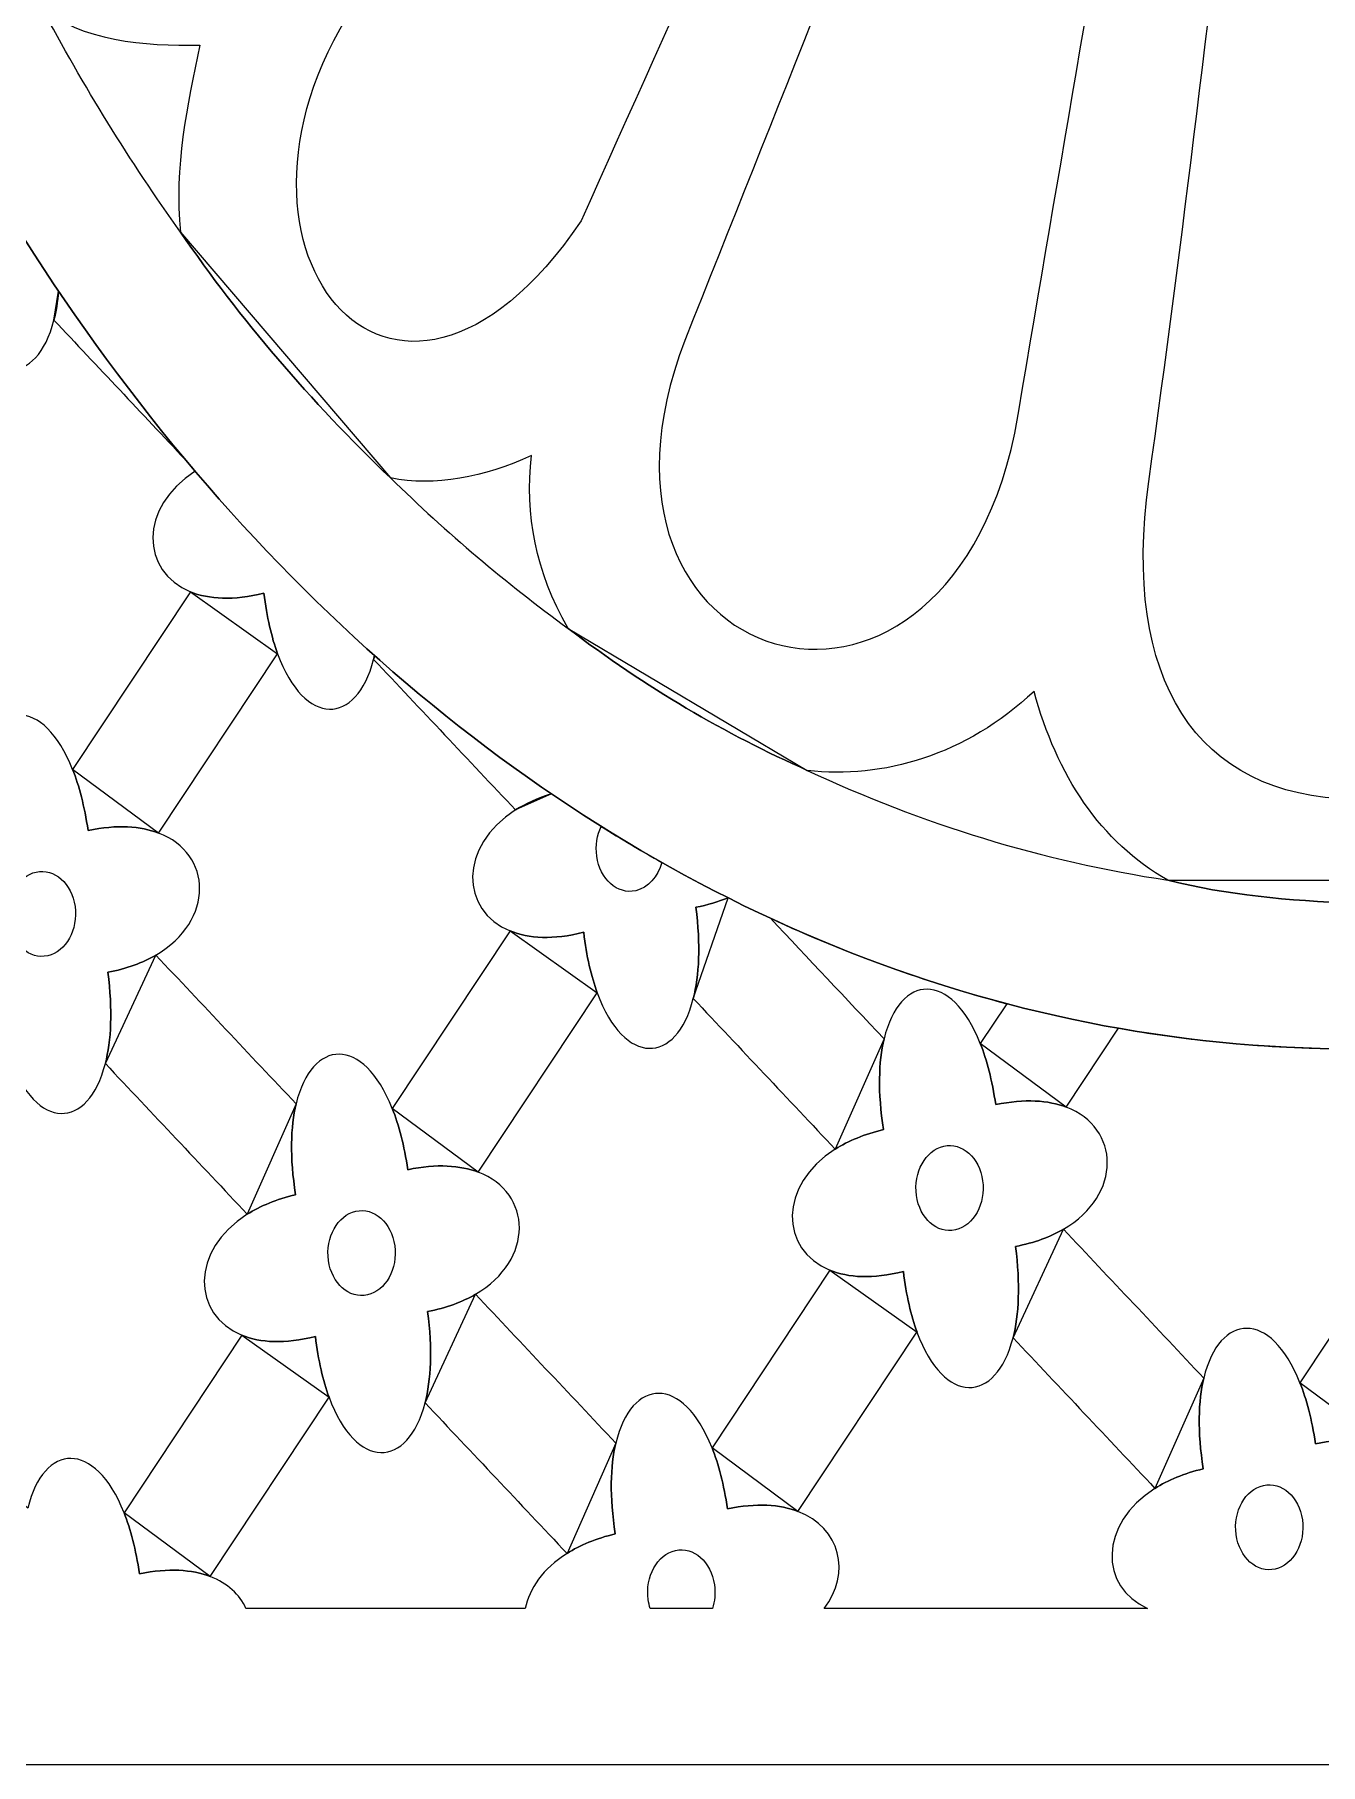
# Model space of a CAD drawing. Header units: centimetres. Extents: x 1.8 to 13.7, y -5.9 to 9.6.
# Drawn here: x 3.032 to 4.631, y -5.903 to -3.751 of the extents above; entities that cross this region are included whole.
import ezdxf

# ---------------------------------------------------------------- set-up
doc = ezdxf.new("R2010")
doc.units = ezdxf.units.CM
doc.header["$MEASUREMENT"] = 0
doc.layers.add('layer 1', color=7, linetype='Continuous')

msp = doc.modelspace()

# ---------------------------------------------------------------- linework, layer by layer
at = {"layer": 'layer 1', "color": 7}
for points, knots in [([(1.82375, 9.60243), (1.82375, 9.60243), (7.5222, 9.60243), (7.5222, 9.60243), (7.5222, 9.60243), (7.5222, 9.60243), (7.5222, -5.9026), (7.5222, -5.9026), (7.5222, -5.9026), (7.5222, -5.9026), (1.82375, -5.9026), (1.82375, -5.9026), (1.82375, -5.9026), (1.82375, -5.9026), (1.82375, 9.60243), (1.82375, 9.60243)], [0, 0, 0, 0, 0.2, 0.2, 0.2, 0.2, 0.4, 0.4, 0.4, 0.4, 0.6, 0.6, 0.6, 0.6, 1, 1, 1, 1]), ([(3.71153, -3.98232), (3.95135, -3.44768), (4.19118, -2.91307), (4.431, -2.37843), (4.431, -2.37843), (4.41113, -2.36227), (4.39202, -2.34544), (4.37427, -2.32748), (4.37427, -2.32748), (4.06244, -2.78503), (3.7506, -3.2426), (3.43877, -3.70016), (3.43877, -3.70016), (3.22392, -4.00792), (3.47667, -4.32852), (3.71153, -3.98232)], [0, 0, 0, 0, 0.2, 0.2, 0.2, 0.2, 0.4, 0.4, 0.4, 0.4, 0.6, 0.6, 0.6, 0.6, 1, 1, 1, 1]), ([(4.51716, -2.4302), (4.52982, -2.4357), (4.54385, -2.44155), (4.55741, -2.44593), (4.55741, -2.44593), (4.45562, -3.04562), (4.35298, -3.64702), (4.25119, -4.24669), (4.25119, -4.24669), (4.15706, -4.68666), (3.68303, -4.54207), (3.84049, -4.13125), (3.84049, -4.13125), (4.06604, -3.56516), (4.2916, -2.99629), (4.51716, -2.4302)], [0, 0, 0, 0, 0.2, 0.2, 0.2, 0.2, 0.4, 0.4, 0.4, 0.4, 0.6, 0.6, 0.6, 0.6, 1, 1, 1, 1]), ([(4.67301, -2.4659), (4.67301, -2.4659), (4.64734, -2.46476), (4.64734, -2.46476), (4.64734, -2.46476), (4.56221, -3.06831), (4.50275, -3.70323), (4.41762, -4.30678), (4.41762, -4.30678), (4.38419, -4.55234), (4.4758, -4.69855), (4.67301, -4.70205), (4.67301, -4.70205), (4.87023, -4.69855), (4.96183, -4.55234), (4.92841, -4.30678), (4.92841, -4.30678), (4.84327, -3.70323), (4.78382, -3.06831), (4.69869, -2.46476), (4.69869, -2.46476), (4.69869, -2.46476), (4.67301, -2.4659), (4.67301, -2.4659)], [0, 0, 0, 0, 0.1428571, 0.1428571, 0.1428571, 0.1428571, 0.2857143, 0.2857143, 0.2857143, 0.2857143, 0.4285714, 0.4285714, 0.4285714, 0.4285714, 0.5714286, 0.5714286, 0.5714286, 0.5714286, 0.7142857, 0.7142857, 0.7142857, 0.7142857, 1, 1, 1, 1]), ([(7.3682, -2.62354), (7.39259, -2.9877), (7.14111, -3.31673), (6.6514, -3.29242), (6.6514, -3.29242), (6.49824, -3.79455), (6.22865, -4.22455), (5.88486, -4.52902), (5.88486, -4.52902), (5.54106, -4.83346), (5.12304, -5.0124), (4.67301, -5.0124), (4.67301, -5.0124), (4.22299, -5.0124), (3.80498, -4.83346), (3.46118, -4.52902), (3.46118, -4.52902), (3.11738, -4.22455), (2.8478, -3.79455), (2.69464, -3.29242), (2.69464, -3.29242), (2.19987, -3.31698), (1.94828, -2.98088), (1.97869, -2.61225), (1.97869, -2.61225), (1.97869, -2.61225), (7.3682, -2.62354), (7.3682, -2.62354)], [0, 0, 0, 0, 0.125, 0.125, 0.125, 0.125, 0.25, 0.25, 0.25, 0.25, 0.375, 0.375, 0.375, 0.375, 0.5, 0.5, 0.5, 0.5, 0.625, 0.625, 0.625, 0.625, 0.75, 0.75, 0.75, 0.75, 1, 1, 1, 1]), ([(3.03999, -3.71619), (3.09249, -3.81486), (3.15041, -3.90856), (3.21325, -3.99657), (3.21325, -3.99657), (3.20481, -3.91502), (3.22151, -3.83906), (3.23696, -3.76387), (3.23696, -3.76387), (3.16864, -3.76481), (3.08826, -3.75882), (3.03999, -3.71619)], [0, 0, 0, 0, 0.25, 0.25, 0.25, 0.25, 0.5, 0.5, 0.5, 0.5, 1, 1, 1, 1]), ([(3.21325, -3.99657), (3.28751, -4.10488), (3.37452, -4.20677), (3.47428, -4.30218), (3.47428, -4.30218), (3.47428, -4.30218), (3.21325, -3.99657), (3.21325, -3.99657)], [0, 0, 0, 0, 0.3333333, 0.3333333, 0.3333333, 0.3333333, 1, 1, 1, 1]), ([(3.05561, -4.10595), (3.05833, -4.09521), (3.06033, -4.08311), (3.06143, -4.0697), (3.06143, -4.0697), (3.06143, -4.0697), (3.05561, -4.10595), (3.05561, -4.10595)], [0, 0, 0, 0, 0.3333333, 0.3333333, 0.3333333, 0.3333333, 1, 1, 1, 1]), ([(3.23132, -4.29389), (3.22729, -4.28913), (3.22327, -4.28435), (3.21924, -4.27956), (3.21924, -4.27956), (3.1647, -4.22169), (3.11015, -4.16382), (3.05561, -4.10595), (3.05561, -4.10595), (3.03453, -4.18858), (2.96973, -4.1907), (2.93615, -4.09888), (2.93615, -4.09888), (2.93615, -4.09888), (2.7881, -4.32196), (2.7881, -4.32196), (2.7881, -4.32196), (2.85552, -4.34768), (2.85802, -4.4309), (2.78464, -4.4738), (2.78464, -4.4738), (2.84281, -4.53551), (2.901, -4.59724), (2.95918, -4.65896), (2.95918, -4.65896), (2.9785, -4.57787), (3.04274, -4.57328), (3.07889, -4.66478), (3.07889, -4.66478), (3.07889, -4.66478), (3.22551, -4.44386), (3.22551, -4.44386), (3.22551, -4.44386), (3.16366, -4.41856), (3.16069, -4.33919), (3.23132, -4.29389)], [0, 0, 0, 0, 0.1, 0.1, 0.1, 0.1, 0.2, 0.2, 0.2, 0.2, 0.3, 0.3, 0.3, 0.3, 0.4, 0.4, 0.4, 0.4, 0.5, 0.5, 0.5, 0.5, 0.6, 0.6, 0.6, 0.6, 0.7, 0.7, 0.7, 0.7, 0.8, 0.8, 0.8, 0.8, 1, 1, 1, 1]), ([(3.69523, -4.4893), (3.61817, -4.43315), (3.54435, -4.37058), (3.47428, -4.30218), (3.47428, -4.30218), (3.52879, -4.31315), (3.59124, -4.30175), (3.64972, -4.27426), (3.64972, -4.27426), (3.64158, -4.34844), (3.65445, -4.41762), (3.69523, -4.4893)], [0, 0, 0, 0, 0.25, 0.25, 0.25, 0.25, 0.5, 0.5, 0.5, 0.5, 1, 1, 1, 1]), ([(3.22551, -4.44386), (3.24827, -4.45315), (3.27898, -4.45516), (3.31693, -4.44543), (3.31693, -4.44543), (3.32048, -4.47533), (3.32641, -4.5004), (3.33388, -4.52085), (3.33388, -4.52085), (3.33388, -4.52085), (3.22551, -4.44386), (3.22551, -4.44386)], [0, 0, 0, 0, 0.25, 0.25, 0.25, 0.25, 0.5, 0.5, 0.5, 0.5, 1, 1, 1, 1]), ([(3.69523, -4.4893), (3.79212, -4.56306), (3.8915, -4.62106), (3.99293, -4.66601), (3.99293, -4.66601), (3.99293, -4.66601), (3.69523, -4.4893), (3.69523, -4.4893)], [0, 0, 0, 0, 0.3333333, 0.3333333, 0.3333333, 0.3333333, 1, 1, 1, 1]), ([(3.35692, -5.08093), (3.37625, -4.99982), (3.44049, -4.99525), (3.47663, -5.08675), (3.47663, -5.08675), (3.47663, -5.08675), (3.62325, -4.86581), (3.62325, -4.86581), (3.62325, -4.86581), (3.56114, -4.84041), (3.55838, -4.76047), (3.62995, -4.71528), (3.62995, -4.71528), (3.57108, -4.65282), (3.51221, -4.59037), (3.45334, -4.52792), (3.45334, -4.52792), (3.43228, -4.61055), (3.36746, -4.61266), (3.33388, -4.52085), (3.33388, -4.52085), (3.33388, -4.52085), (3.18585, -4.74391), (3.18585, -4.74391), (3.18585, -4.74391), (3.25325, -4.76965), (3.25577, -4.85287), (3.18238, -4.89576), (3.18238, -4.89576), (3.24056, -4.95748), (3.29873, -5.01921), (3.35692, -5.08093)], [0, 0, 0, 0, 0.1111111, 0.1111111, 0.1111111, 0.1111111, 0.2222222, 0.2222222, 0.2222222, 0.2222222, 0.3333333, 0.3333333, 0.3333333, 0.3333333, 0.4444444, 0.4444444, 0.4444444, 0.4444444, 0.5555556, 0.5555556, 0.5555556, 0.5555556, 0.6666667, 0.6666667, 0.6666667, 0.6666667, 0.7777778, 0.7777778, 0.7777778, 0.7777778, 1, 1, 1, 1]), ([(3.45334, -4.5279), (3.45375, -4.52631), (3.45413, -4.52469), (3.4545, -4.52304), (3.4545, -4.52304), (3.4545, -4.52304), (3.45334, -4.5279), (3.45334, -4.5279)], [0, 0, 0, 0, 0.3333333, 0.3333333, 0.3333333, 0.3333333, 1, 1, 1, 1]), ([(4.4413, -4.80245), (4.28563, -4.77916), (4.13544, -4.73275), (3.99293, -4.66601), (3.99293, -4.66601), (4.08695, -4.67722), (4.19003, -4.6473), (4.27496, -4.56769), (4.27496, -4.56769), (4.30318, -4.67176), (4.35787, -4.75574), (4.4413, -4.80245)], [0, 0, 0, 0, 0.25, 0.25, 0.25, 0.25, 0.5, 0.5, 0.5, 0.5, 1, 1, 1, 1]), ([(3.18585, -4.74391), (3.16356, -4.73541), (3.1342, -4.73318), (3.09812, -4.74079), (3.09812, -4.74079), (3.09366, -4.71048), (3.08698, -4.68523), (3.07889, -4.66478), (3.07889, -4.66478), (3.07889, -4.66478), (3.18585, -4.74391), (3.18585, -4.74391)], [0, 0, 0, 0, 0.25, 0.25, 0.25, 0.25, 0.5, 0.5, 0.5, 0.5, 1, 1, 1, 1]), ([(3.67456, -4.69518), (3.65734, -4.70049), (3.64251, -4.70734), (3.62995, -4.71528), (3.62995, -4.71528), (3.62995, -4.71528), (3.67456, -4.69518), (3.67456, -4.69518)], [0, 0, 0, 0, 0.3333333, 0.3333333, 0.3333333, 0.3333333, 1, 1, 1, 1]), ([(3.81177, -4.78045), (3.78647, -4.76614), (3.76142, -4.75123), (3.73665, -4.7357), (3.73665, -4.7357), (3.73138, -4.74639), (3.72908, -4.75948), (3.73094, -4.77281), (3.73094, -4.77281), (3.73495, -4.80149), (3.75671, -4.82077), (3.7794, -4.81571), (3.7794, -4.81571), (3.79496, -4.81225), (3.80703, -4.7982), (3.81177, -4.78045)], [0, 0, 0, 0, 0.2, 0.2, 0.2, 0.2, 0.4, 0.4, 0.4, 0.4, 0.6, 0.6, 0.6, 0.6, 1, 1, 1, 1]), ([(3.08185, -4.83536), (3.07784, -4.80668), (3.05608, -4.7874), (3.03339, -4.79245), (3.03339, -4.79245), (3.01071, -4.79752), (2.99546, -4.82504), (2.99946, -4.85373), (2.99946, -4.85373), (3.00346, -4.88241), (3.02523, -4.90168), (3.04792, -4.89663), (3.04792, -4.89663), (3.07061, -4.89158), (3.08585, -4.86404), (3.08185, -4.83536)], [0, 0, 0, 0, 0.2, 0.2, 0.2, 0.2, 0.4, 0.4, 0.4, 0.4, 0.6, 0.6, 0.6, 0.6, 1, 1, 1, 1]), ([(4.4413, -4.80245), (4.51481, -4.82128), (4.59098, -4.82783), (4.67301, -4.83123), (4.67301, -4.83123), (4.75505, -4.82783), (4.83122, -4.82128), (4.90474, -4.80245), (4.90474, -4.80245), (4.90474, -4.80245), (4.4413, -4.80245), (4.4413, -4.80245)], [0, 0, 0, 0, 0.25, 0.25, 0.25, 0.25, 0.5, 0.5, 0.5, 0.5, 1, 1, 1, 1]), ([(3.85108, -4.94987), (3.85833, -4.9214), (3.86041, -4.88335), (3.8542, -4.83628), (3.8542, -4.83628), (3.86906, -4.83346), (3.8824, -4.82946), (3.89429, -4.82452), (3.89429, -4.82452), (3.89429, -4.82452), (3.85108, -4.94987), (3.85108, -4.94987)], [0, 0, 0, 0, 0.25, 0.25, 0.25, 0.25, 0.5, 0.5, 0.5, 0.5, 1, 1, 1, 1]), ([(4.241, -4.95627), (4.1402, -4.92969), (4.04198, -4.89399), (3.94692, -4.84992), (3.94692, -4.84992), (3.99408, -4.89995), (4.04124, -4.94998), (4.08839, -5.00001), (4.08839, -5.00001), (4.10772, -4.91892), (4.17197, -4.91433), (4.20812, -5.00581), (4.20812, -5.00581), (4.20812, -5.00581), (4.241, -4.95627), (4.241, -4.95627)], [0, 0, 0, 0, 0.2, 0.2, 0.2, 0.2, 0.4, 0.4, 0.4, 0.4, 0.6, 0.6, 0.6, 0.6, 1, 1, 1, 1]), ([(3.62325, -4.86581), (3.646, -4.87512), (3.67671, -4.87711), (3.71468, -4.86738), (3.71468, -4.86738), (3.71823, -4.8973), (3.72415, -4.92237), (3.73163, -4.94281), (3.73163, -4.94281), (3.73163, -4.94281), (3.62325, -4.86581), (3.62325, -4.86581)], [0, 0, 0, 0, 0.25, 0.25, 0.25, 0.25, 0.5, 0.5, 0.5, 0.5, 1, 1, 1, 1]), ([(3.11959, -5.03079), (3.12686, -5.0023), (3.12892, -4.96427), (3.12272, -4.91718), (3.12272, -4.91718), (3.14637, -4.9127), (3.16621, -4.90522), (3.18238, -4.89576), (3.18238, -4.89576), (3.18238, -4.89576), (3.11959, -5.03079), (3.11959, -5.03079)], [0, 0, 0, 0, 0.25, 0.25, 0.25, 0.25, 0.5, 0.5, 0.5, 0.5, 1, 1, 1, 1]), ([(3.75465, -5.50289), (3.77398, -5.42179), (3.83822, -5.41722), (3.87437, -5.5087), (3.87437, -5.5087), (3.87437, -5.5087), (4.02099, -5.28778), (4.02099, -5.28778), (4.02099, -5.28778), (3.95888, -5.26238), (3.95613, -5.18244), (4.02768, -5.13725), (4.02768, -5.13725), (3.96882, -5.07479), (3.90995, -5.01234), (3.85108, -4.94987), (3.85108, -4.94987), (3.83001, -5.03252), (3.76519, -5.03463), (3.73163, -4.94281), (3.73163, -4.94281), (3.73163, -4.94281), (3.58358, -5.16588), (3.58358, -5.16588), (3.58358, -5.16588), (3.651, -5.1916), (3.6535, -5.27482), (3.58012, -5.31773), (3.58012, -5.31773), (3.63829, -5.37945), (3.69648, -5.44118), (3.75465, -5.50289)], [0, 0, 0, 0, 0.1111111, 0.1111111, 0.1111111, 0.1111111, 0.2222222, 0.2222222, 0.2222222, 0.2222222, 0.3333333, 0.3333333, 0.3333333, 0.3333333, 0.4444444, 0.4444444, 0.4444444, 0.4444444, 0.5555556, 0.5555556, 0.5555556, 0.5555556, 0.6666667, 0.6666667, 0.6666667, 0.6666667, 0.7777778, 0.7777778, 0.7777778, 0.7777778, 1, 1, 1, 1]), ([(4.71721, -5.01181), (4.7025, -5.01219), (4.68778, -5.0124), (4.67301, -5.0124), (4.67301, -5.0124), (4.57371, -5.0124), (4.47595, -5.00367), (4.38021, -4.98681), (4.38021, -4.98681), (4.38021, -4.98681), (4.31507, -5.08497), (4.31507, -5.08497), (4.31507, -5.08497), (4.38248, -5.1107), (4.38499, -5.19392), (4.3116, -5.23681), (4.3116, -5.23681), (4.36977, -5.29853), (4.42795, -5.36026), (4.48612, -5.42198), (4.48612, -5.42198), (4.50546, -5.34087), (4.5697, -5.33629), (4.60585, -5.42778), (4.60585, -5.42778), (4.60585, -5.42778), (4.75246, -5.20686), (4.75246, -5.20686), (4.75246, -5.20686), (4.69036, -5.18146), (4.6876, -5.10152), (4.75918, -5.05633), (4.75918, -5.05633), (4.74519, -5.04149), (4.7312, -5.02664), (4.71721, -5.01181)], [0, 0, 0, 0, 0.1, 0.1, 0.1, 0.1, 0.2, 0.2, 0.2, 0.2, 0.3, 0.3, 0.3, 0.3, 0.4, 0.4, 0.4, 0.4, 0.5, 0.5, 0.5, 0.5, 0.6, 0.6, 0.6, 0.6, 0.7, 0.7, 0.7, 0.7, 0.8, 0.8, 0.8, 0.8, 1, 1, 1, 1]), ([(4.08839, -5.00001), (4.0816, -5.0285), (4.08035, -5.0664), (4.0878, -5.11294), (4.0878, -5.11294), (4.06385, -5.11857), (4.04388, -5.12703), (4.02768, -5.13725), (4.02768, -5.13725), (4.02768, -5.13725), (4.08839, -5.00001), (4.08839, -5.00001)], [0, 0, 0, 0, 0.25, 0.25, 0.25, 0.25, 0.5, 0.5, 0.5, 0.5, 1, 1, 1, 1]), ([(4.31507, -5.08497), (4.29278, -5.07646), (4.26342, -5.07423), (4.22733, -5.08184), (4.22733, -5.08184), (4.22287, -5.05154), (4.2162, -5.02628), (4.20812, -5.00581), (4.20812, -5.00581), (4.20812, -5.00581), (4.31507, -5.08497), (4.31507, -5.08497)], [0, 0, 0, 0, 0.25, 0.25, 0.25, 0.25, 0.5, 0.5, 0.5, 0.5, 1, 1, 1, 1]), ([(3.02317, -5.5838), (3.0425, -5.50271), (3.10674, -5.49812), (3.14288, -5.58962), (3.14288, -5.58962), (3.14288, -5.58962), (3.28951, -5.3687), (3.28951, -5.3687), (3.28951, -5.3687), (3.22739, -5.3433), (3.22465, -5.26335), (3.29621, -5.21815), (3.29621, -5.21815), (3.23733, -5.1557), (3.17847, -5.09324), (3.11959, -5.03079), (3.11959, -5.03079), (3.09853, -5.11344), (3.03371, -5.11554), (3.00015, -5.02373), (3.00015, -5.02373), (3.00015, -5.02373), (2.8521, -5.2468), (2.8521, -5.2468), (2.8521, -5.2468), (2.91952, -5.27252), (2.92202, -5.35574), (2.84863, -5.39864), (2.84863, -5.39864), (2.90681, -5.46037), (2.96499, -5.52208), (3.02317, -5.5838)], [0, 0, 0, 0, 0.1111111, 0.1111111, 0.1111111, 0.1111111, 0.2222222, 0.2222222, 0.2222222, 0.2222222, 0.3333333, 0.3333333, 0.3333333, 0.3333333, 0.4444444, 0.4444444, 0.4444444, 0.4444444, 0.5555556, 0.5555556, 0.5555556, 0.5555556, 0.6666667, 0.6666667, 0.6666667, 0.6666667, 0.7777778, 0.7777778, 0.7777778, 0.7777778, 1, 1, 1, 1]), ([(3.35692, -5.08093), (3.35013, -5.10942), (3.34886, -5.14732), (3.35633, -5.19385), (3.35633, -5.19385), (3.33237, -5.19949), (3.31239, -5.20795), (3.29621, -5.21815), (3.29621, -5.21815), (3.29621, -5.21815), (3.35692, -5.08093), (3.35692, -5.08093)], [0, 0, 0, 0, 0.25, 0.25, 0.25, 0.25, 0.5, 0.5, 0.5, 0.5, 1, 1, 1, 1]), ([(3.58358, -5.16588), (3.56129, -5.15738), (3.53194, -5.15515), (3.49586, -5.16274), (3.49586, -5.16274), (3.4914, -5.13245), (3.48471, -5.1072), (3.47663, -5.08675), (3.47663, -5.08675), (3.47663, -5.08675), (3.58358, -5.16588), (3.58358, -5.16588)], [0, 0, 0, 0, 0.25, 0.25, 0.25, 0.25, 0.5, 0.5, 0.5, 0.5, 1, 1, 1, 1]), ([(4.21106, -5.17641), (4.20707, -5.14773), (4.1853, -5.12845), (4.16262, -5.13351), (4.16262, -5.13351), (4.13993, -5.13856), (4.12468, -5.16609), (4.12868, -5.19478), (4.12868, -5.19478), (4.13268, -5.22346), (4.15444, -5.24274), (4.17714, -5.23767), (4.17714, -5.23767), (4.19983, -5.23261), (4.21507, -5.2051), (4.21106, -5.17641)], [0, 0, 0, 0, 0.2, 0.2, 0.2, 0.2, 0.4, 0.4, 0.4, 0.4, 0.6, 0.6, 0.6, 0.6, 1, 1, 1, 1]), ([(3.47959, -5.25731), (3.47559, -5.22863), (3.45381, -5.20936), (3.43112, -5.21442), (3.43112, -5.21442), (3.40844, -5.21948), (3.39319, -5.247), (3.39719, -5.2757), (3.39719, -5.2757), (3.4012, -5.30438), (3.42296, -5.32365), (3.44565, -5.31858), (3.44565, -5.31858), (3.46835, -5.31353), (3.48358, -5.28601), (3.47959, -5.25731)], [0, 0, 0, 0, 0.2, 0.2, 0.2, 0.2, 0.4, 0.4, 0.4, 0.4, 0.6, 0.6, 0.6, 0.6, 1, 1, 1, 1]), ([(4.24882, -5.37184), (4.25608, -5.34335), (4.25814, -5.30532), (4.25194, -5.25824), (4.25194, -5.25824), (4.27559, -5.25375), (4.29543, -5.24627), (4.3116, -5.23681), (4.3116, -5.23681), (4.3116, -5.23681), (4.24882, -5.37184), (4.24882, -5.37184)], [0, 0, 0, 0, 0.25, 0.25, 0.25, 0.25, 0.5, 0.5, 0.5, 0.5, 1, 1, 1, 1]), ([(4.02099, -5.28778), (4.04375, -5.29709), (4.07444, -5.29908), (4.11241, -5.28935), (4.11241, -5.28935), (4.11596, -5.31925), (4.12189, -5.34434), (4.12937, -5.36478), (4.12937, -5.36478), (4.12937, -5.36478), (4.02099, -5.28778), (4.02099, -5.28778)], [0, 0, 0, 0, 0.25, 0.25, 0.25, 0.25, 0.5, 0.5, 0.5, 0.5, 1, 1, 1, 1]), ([(3.51734, -5.45276), (3.52459, -5.42427), (3.52666, -5.38622), (3.52045, -5.33915), (3.52045, -5.33915), (3.54411, -5.33467), (3.56394, -5.32717), (3.58011, -5.31773), (3.58011, -5.31773), (3.58011, -5.31773), (3.51734, -5.45276), (3.51734, -5.45276)], [0, 0, 0, 0, 0.25, 0.25, 0.25, 0.25, 0.5, 0.5, 0.5, 0.5, 1, 1, 1, 1]), ([(3.28951, -5.3687), (3.31227, -5.37799), (3.34296, -5.38), (3.38093, -5.37027), (3.38093, -5.37027), (3.38448, -5.40017), (3.39041, -5.42526), (3.39788, -5.4457), (3.39788, -5.4457), (3.39788, -5.4457), (3.28951, -5.3687), (3.28951, -5.3687)], [0, 0, 0, 0, 0.25, 0.25, 0.25, 0.25, 0.5, 0.5, 0.5, 0.5, 1, 1, 1, 1]), ([(4.4161, -5.70861), (4.35655, -5.68207), (4.35488, -5.60376), (4.42543, -5.5592), (4.42543, -5.5592), (4.36655, -5.49675), (4.30768, -5.43429), (4.24882, -5.37184), (4.24882, -5.37184), (4.22776, -5.45447), (4.16294, -5.4566), (4.12936, -5.36478), (4.12936, -5.36478), (4.12936, -5.36478), (3.98132, -5.58785), (3.98132, -5.58785), (3.98132, -5.58785), (4.03473, -5.60823), (4.04739, -5.66471), (4.01384, -5.70861), (4.01384, -5.70861), (4.01384, -5.70861), (4.4161, -5.70861), (4.4161, -5.70861)], [0, 0, 0, 0, 0.1428571, 0.1428571, 0.1428571, 0.1428571, 0.2857143, 0.2857143, 0.2857143, 0.2857143, 0.4285714, 0.4285714, 0.4285714, 0.4285714, 0.5714286, 0.5714286, 0.5714286, 0.5714286, 0.7142857, 0.7142857, 0.7142857, 0.7142857, 1, 1, 1, 1]), ([(4.48612, -5.42198), (4.47935, -5.45047), (4.47808, -5.48837), (4.48555, -5.53491), (4.48555, -5.53491), (4.46158, -5.54054), (4.44161, -5.54898), (4.42543, -5.5592), (4.42543, -5.5592), (4.42543, -5.5592), (4.48612, -5.42198), (4.48612, -5.42198)], [0, 0, 0, 0, 0.25, 0.25, 0.25, 0.25, 0.5, 0.5, 0.5, 0.5, 1, 1, 1, 1]), ([(4.7128, -5.50694), (4.69051, -5.49843), (4.66115, -5.4962), (4.62508, -5.50379), (4.62508, -5.50379), (4.62062, -5.47351), (4.61393, -5.44824), (4.60585, -5.42778), (4.60585, -5.42778), (4.60585, -5.42778), (4.7128, -5.50694), (4.7128, -5.50694)], [0, 0, 0, 0, 0.25, 0.25, 0.25, 0.25, 0.5, 0.5, 0.5, 0.5, 1, 1, 1, 1]), ([(3.64205, -5.70861), (3.64704, -5.68406), (3.66398, -5.65905), (3.69395, -5.64014), (3.69395, -5.64014), (3.63508, -5.57767), (3.5762, -5.51521), (3.51734, -5.45276), (3.51734, -5.45276), (3.49626, -5.53541), (3.43146, -5.53751), (3.39788, -5.4457), (3.39788, -5.4457), (3.39788, -5.4457), (3.24983, -5.66877), (3.24983, -5.66877), (3.24983, -5.66877), (3.27171, -5.67711), (3.28674, -5.69151), (3.29457, -5.70861), (3.29457, -5.70861), (3.29457, -5.70861), (3.64205, -5.70861), (3.64205, -5.70861)], [0, 0, 0, 0, 0.1428571, 0.1428571, 0.1428571, 0.1428571, 0.2857143, 0.2857143, 0.2857143, 0.2857143, 0.4285714, 0.4285714, 0.4285714, 0.4285714, 0.5714286, 0.5714286, 0.5714286, 0.5714286, 0.7142857, 0.7142857, 0.7142857, 0.7142857, 1, 1, 1, 1]), ([(3.75465, -5.50289), (3.74786, -5.53138), (3.7466, -5.56929), (3.75406, -5.61582), (3.75406, -5.61582), (3.7301, -5.62144), (3.71013, -5.6299), (3.69395, -5.64014), (3.69395, -5.64014), (3.69395, -5.64014), (3.75465, -5.50289), (3.75465, -5.50289)], [0, 0, 0, 0, 0.25, 0.25, 0.25, 0.25, 0.5, 0.5, 0.5, 0.5, 1, 1, 1, 1]), ([(3.98132, -5.58785), (3.95903, -5.57935), (3.92967, -5.5771), (3.89359, -5.58471), (3.89359, -5.58471), (3.88914, -5.55442), (3.88246, -5.52917), (3.87437, -5.5087), (3.87437, -5.5087), (3.87437, -5.5087), (3.98132, -5.58785), (3.98132, -5.58785)], [0, 0, 0, 0, 0.25, 0.25, 0.25, 0.25, 0.5, 0.5, 0.5, 0.5, 1, 1, 1, 1]), ([(4.60881, -5.59836), (4.6048, -5.56968), (4.58303, -5.55041), (4.56035, -5.55548), (4.56035, -5.55548), (4.53766, -5.56053), (4.52242, -5.58805), (4.52641, -5.61675), (4.52641, -5.61675), (4.53042, -5.64543), (4.55219, -5.66471), (4.57487, -5.65964), (4.57487, -5.65964), (4.59756, -5.65458), (4.61281, -5.62707), (4.60881, -5.59836)], [0, 0, 0, 0, 0.2, 0.2, 0.2, 0.2, 0.4, 0.4, 0.4, 0.4, 0.6, 0.6, 0.6, 0.6, 1, 1, 1, 1]), ([(3.24983, -5.66877), (3.22756, -5.66027), (3.1982, -5.65802), (3.16211, -5.66563), (3.16211, -5.66563), (3.15765, -5.63534), (3.15096, -5.61007), (3.14288, -5.58962), (3.14288, -5.58962), (3.14288, -5.58962), (3.24983, -5.66877), (3.24983, -5.66877)], [0, 0, 0, 0, 0.25, 0.25, 0.25, 0.25, 0.5, 0.5, 0.5, 0.5, 1, 1, 1, 1]), ([(3.87733, -5.67928), (3.87332, -5.6506), (3.85156, -5.63134), (3.82887, -5.63639), (3.82887, -5.63639), (3.80618, -5.64145), (3.79094, -5.66897), (3.79494, -5.69765), (3.79494, -5.69765), (3.79547, -5.70149), (3.79632, -5.70517), (3.79746, -5.70861), (3.79746, -5.70861), (3.79746, -5.70861), (3.87478, -5.70861), (3.87478, -5.70861), (3.87478, -5.70861), (3.87773, -5.69964), (3.87875, -5.68954), (3.87733, -5.67928)], [0, 0, 0, 0, 0.1666667, 0.1666667, 0.1666667, 0.1666667, 0.3333333, 0.3333333, 0.3333333, 0.3333333, 0.5, 0.5, 0.5, 0.5, 0.6666667, 0.6666667, 0.6666667, 0.6666667, 1, 1, 1, 1])]:
    msp.add_open_spline(points, degree=3, knots=knots, dxfattribs=at)
at = {"layer": 'layer 1', "color": 250, "lineweight": 9}
for points, knots in [([(1.82375, 9.60243), (1.82375, 9.60243), (7.5222, 9.60243), (7.5222, 9.60243), (7.5222, 9.60243), (7.5222, 9.60243), (7.5222, -5.9026), (7.5222, -5.9026), (7.5222, -5.9026), (7.5222, -5.9026), (1.82375, -5.9026), (1.82375, -5.9026), (1.82375, -5.9026), (1.82375, -5.9026), (1.82375, 9.60243), (1.82375, 9.60243)], [0, 0, 0, 0, 0.2, 0.2, 0.2, 0.2, 0.4, 0.4, 0.4, 0.4, 0.6, 0.6, 0.6, 0.6, 1, 1, 1, 1]), ([(3.71153, -3.98232), (3.95135, -3.44768), (4.19118, -2.91307), (4.431, -2.37843), (4.431, -2.37843), (4.41113, -2.36227), (4.39202, -2.34544), (4.37427, -2.32748), (4.37427, -2.32748), (4.06244, -2.78503), (3.7506, -3.2426), (3.43877, -3.70016), (3.43877, -3.70016), (3.22392, -4.00792), (3.47667, -4.32852), (3.71153, -3.98232)], [0, 0, 0, 0, 0.2, 0.2, 0.2, 0.2, 0.4, 0.4, 0.4, 0.4, 0.6, 0.6, 0.6, 0.6, 1, 1, 1, 1]), ([(4.51716, -2.4302), (4.52982, -2.4357), (4.54385, -2.44155), (4.55741, -2.44593), (4.55741, -2.44593), (4.45562, -3.04562), (4.35298, -3.64702), (4.25119, -4.24669), (4.25119, -4.24669), (4.15706, -4.68666), (3.68303, -4.54207), (3.84049, -4.13125), (3.84049, -4.13125), (4.06604, -3.56516), (4.2916, -2.99629), (4.51716, -2.4302)], [0, 0, 0, 0, 0.2, 0.2, 0.2, 0.2, 0.4, 0.4, 0.4, 0.4, 0.6, 0.6, 0.6, 0.6, 1, 1, 1, 1]), ([(4.67301, -2.4659), (4.67301, -2.4659), (4.64734, -2.46476), (4.64734, -2.46476), (4.64734, -2.46476), (4.56221, -3.06831), (4.50275, -3.70323), (4.41762, -4.30678), (4.41762, -4.30678), (4.38419, -4.55234), (4.4758, -4.69855), (4.67301, -4.70205), (4.67301, -4.70205), (4.87023, -4.69855), (4.96183, -4.55234), (4.92841, -4.30678), (4.92841, -4.30678), (4.84327, -3.70323), (4.78382, -3.06831), (4.69869, -2.46476), (4.69869, -2.46476), (4.69869, -2.46476), (4.67301, -2.4659), (4.67301, -2.4659)], [0, 0, 0, 0, 0.1428571, 0.1428571, 0.1428571, 0.1428571, 0.2857143, 0.2857143, 0.2857143, 0.2857143, 0.4285714, 0.4285714, 0.4285714, 0.4285714, 0.5714286, 0.5714286, 0.5714286, 0.5714286, 0.7142857, 0.7142857, 0.7142857, 0.7142857, 1, 1, 1, 1]), ([(7.3682, -2.62354), (7.39259, -2.9877), (7.14111, -3.31673), (6.6514, -3.29242), (6.6514, -3.29242), (6.49824, -3.79455), (6.22865, -4.22455), (5.88486, -4.52902), (5.88486, -4.52902), (5.54106, -4.83346), (5.12304, -5.0124), (4.67301, -5.0124), (4.67301, -5.0124), (4.22299, -5.0124), (3.80498, -4.83346), (3.46118, -4.52902), (3.46118, -4.52902), (3.11738, -4.22455), (2.8478, -3.79455), (2.69464, -3.29242), (2.69464, -3.29242), (2.19987, -3.31698), (1.94828, -2.98088), (1.97869, -2.61225)], [0, 0, 0, 0, 0.1428571, 0.1428571, 0.1428571, 0.1428571, 0.2857143, 0.2857143, 0.2857143, 0.2857143, 0.4285714, 0.4285714, 0.4285714, 0.4285714, 0.5714286, 0.5714286, 0.5714286, 0.5714286, 0.7142857, 0.7142857, 0.7142857, 0.7142857, 1, 1, 1, 1]), ([(3.03999, -3.71619), (3.09249, -3.81486), (3.15041, -3.90856), (3.21325, -3.99657), (3.21325, -3.99657), (3.20481, -3.91502), (3.22151, -3.83906), (3.23696, -3.76387), (3.23696, -3.76387), (3.16864, -3.76481), (3.08826, -3.75882), (3.03999, -3.71619)], [0, 0, 0, 0, 0.25, 0.25, 0.25, 0.25, 0.5, 0.5, 0.5, 0.5, 1, 1, 1, 1]), ([(3.23132, -4.29389), (3.22729, -4.28913), (3.22327, -4.28435), (3.21924, -4.27956), (3.21924, -4.27956), (3.1647, -4.22169), (3.11015, -4.16382), (3.05561, -4.10595), (3.05561, -4.10595), (3.03453, -4.18858), (2.96973, -4.1907), (2.93615, -4.09888), (2.93615, -4.09888), (2.93615, -4.09888), (2.7881, -4.32196), (2.7881, -4.32196), (2.7881, -4.32196), (2.85552, -4.34768), (2.85802, -4.4309), (2.78464, -4.4738), (2.78464, -4.4738), (2.84281, -4.53551), (2.901, -4.59724), (2.95918, -4.65896), (2.95918, -4.65896), (2.9785, -4.57787), (3.04274, -4.57328), (3.07889, -4.66478), (3.07889, -4.66478), (3.07889, -4.66478), (3.22551, -4.44386), (3.22551, -4.44386), (3.22551, -4.44386), (3.16366, -4.41856), (3.16069, -4.33919), (3.23132, -4.29389)], [0, 0, 0, 0, 0.1, 0.1, 0.1, 0.1, 0.2, 0.2, 0.2, 0.2, 0.3, 0.3, 0.3, 0.3, 0.4, 0.4, 0.4, 0.4, 0.5, 0.5, 0.5, 0.5, 0.6, 0.6, 0.6, 0.6, 0.7, 0.7, 0.7, 0.7, 0.8, 0.8, 0.8, 0.8, 1, 1, 1, 1]), ([(3.69523, -4.4893), (3.61817, -4.43315), (3.54435, -4.37058), (3.47428, -4.30218), (3.47428, -4.30218), (3.52879, -4.31315), (3.59124, -4.30175), (3.64972, -4.27426), (3.64972, -4.27426), (3.64158, -4.34844), (3.65445, -4.41762), (3.69523, -4.4893)], [0, 0, 0, 0, 0.25, 0.25, 0.25, 0.25, 0.5, 0.5, 0.5, 0.5, 1, 1, 1, 1]), ([(3.22551, -4.44386), (3.24827, -4.45315), (3.27898, -4.45516), (3.31693, -4.44543), (3.31693, -4.44543), (3.32048, -4.47533), (3.32641, -4.5004), (3.33388, -4.52085)], [0, 0, 0, 0, 0.3333333, 0.3333333, 0.3333333, 0.3333333, 1, 1, 1, 1]), ([(3.35692, -5.08093), (3.37625, -4.99982), (3.44049, -4.99525), (3.47663, -5.08675), (3.47663, -5.08675), (3.47663, -5.08675), (3.62325, -4.86581), (3.62325, -4.86581), (3.62325, -4.86581), (3.56114, -4.84041), (3.55838, -4.76047), (3.62995, -4.71528), (3.62995, -4.71528), (3.57108, -4.65282), (3.51221, -4.59037), (3.45334, -4.52792), (3.45334, -4.52792), (3.43228, -4.61055), (3.36746, -4.61266), (3.33388, -4.52085), (3.33388, -4.52085), (3.33388, -4.52085), (3.18585, -4.74391), (3.18585, -4.74391), (3.18585, -4.74391), (3.25325, -4.76965), (3.25577, -4.85287), (3.18238, -4.89576), (3.18238, -4.89576), (3.24056, -4.95748), (3.29873, -5.01921), (3.35692, -5.08093)], [0, 0, 0, 0, 0.1111111, 0.1111111, 0.1111111, 0.1111111, 0.2222222, 0.2222222, 0.2222222, 0.2222222, 0.3333333, 0.3333333, 0.3333333, 0.3333333, 0.4444444, 0.4444444, 0.4444444, 0.4444444, 0.5555556, 0.5555556, 0.5555556, 0.5555556, 0.6666667, 0.6666667, 0.6666667, 0.6666667, 0.7777778, 0.7777778, 0.7777778, 0.7777778, 1, 1, 1, 1]), ([(4.4413, -4.80245), (4.28563, -4.77916), (4.13544, -4.73275), (3.99293, -4.66601), (3.99293, -4.66601), (4.08695, -4.67722), (4.19003, -4.6473), (4.27496, -4.56769), (4.27496, -4.56769), (4.30318, -4.67176), (4.35787, -4.75574), (4.4413, -4.80245)], [0, 0, 0, 0, 0.25, 0.25, 0.25, 0.25, 0.5, 0.5, 0.5, 0.5, 1, 1, 1, 1]), ([(3.18585, -4.74391), (3.16356, -4.73541), (3.1342, -4.73318), (3.09812, -4.74079), (3.09812, -4.74079), (3.09366, -4.71048), (3.08698, -4.68523), (3.07889, -4.66478)], [0, 0, 0, 0, 0.3333333, 0.3333333, 0.3333333, 0.3333333, 1, 1, 1, 1]), ([(3.81177, -4.78045), (3.78647, -4.76614), (3.76142, -4.75123), (3.73665, -4.7357), (3.73665, -4.7357), (3.73138, -4.74639), (3.72908, -4.75948), (3.73094, -4.77281), (3.73094, -4.77281), (3.73495, -4.80149), (3.75671, -4.82077), (3.7794, -4.81571), (3.7794, -4.81571), (3.79496, -4.81225), (3.80703, -4.7982), (3.81177, -4.78045)], [0, 0, 0, 0, 0.2, 0.2, 0.2, 0.2, 0.4, 0.4, 0.4, 0.4, 0.6, 0.6, 0.6, 0.6, 1, 1, 1, 1]), ([(3.08185, -4.83536), (3.07784, -4.80668), (3.05608, -4.7874), (3.03339, -4.79245), (3.03339, -4.79245), (3.01071, -4.79752), (2.99546, -4.82504), (2.99946, -4.85373), (2.99946, -4.85373), (3.00346, -4.88241), (3.02523, -4.90168), (3.04792, -4.89663), (3.04792, -4.89663), (3.07061, -4.89158), (3.08585, -4.86404), (3.08185, -4.83536)], [0, 0, 0, 0, 0.2, 0.2, 0.2, 0.2, 0.4, 0.4, 0.4, 0.4, 0.6, 0.6, 0.6, 0.6, 1, 1, 1, 1]), ([(4.4413, -4.80245), (4.51481, -4.82128), (4.59098, -4.82783), (4.67301, -4.83123), (4.67301, -4.83123), (4.75505, -4.82783), (4.83122, -4.82128), (4.90474, -4.80245)], [0, 0, 0, 0, 0.3333333, 0.3333333, 0.3333333, 0.3333333, 1, 1, 1, 1]), ([(3.85108, -4.94987), (3.85833, -4.9214), (3.86041, -4.88335), (3.8542, -4.83628), (3.8542, -4.83628), (3.86906, -4.83346), (3.8824, -4.82946), (3.89429, -4.82452)], [0, 0, 0, 0, 0.3333333, 0.3333333, 0.3333333, 0.3333333, 1, 1, 1, 1]), ([(4.241, -4.95627), (4.1402, -4.92969), (4.04198, -4.89399), (3.94692, -4.84992), (3.94692, -4.84992), (3.99408, -4.89995), (4.04124, -4.94998), (4.08839, -5.00001), (4.08839, -5.00001), (4.10772, -4.91892), (4.17197, -4.91433), (4.20812, -5.00581), (4.20812, -5.00581), (4.20812, -5.00581), (4.241, -4.95627), (4.241, -4.95627)], [0, 0, 0, 0, 0.2, 0.2, 0.2, 0.2, 0.4, 0.4, 0.4, 0.4, 0.6, 0.6, 0.6, 0.6, 1, 1, 1, 1]), ([(3.62325, -4.86581), (3.646, -4.87512), (3.67671, -4.87711), (3.71468, -4.86738), (3.71468, -4.86738), (3.71823, -4.8973), (3.72415, -4.92237), (3.73163, -4.94281)], [0, 0, 0, 0, 0.3333333, 0.3333333, 0.3333333, 0.3333333, 1, 1, 1, 1]), ([(3.11959, -5.03079), (3.12686, -5.0023), (3.12892, -4.96427), (3.12272, -4.91718), (3.12272, -4.91718), (3.14637, -4.9127), (3.16621, -4.90522), (3.18238, -4.89576)], [0, 0, 0, 0, 0.3333333, 0.3333333, 0.3333333, 0.3333333, 1, 1, 1, 1]), ([(3.75465, -5.50289), (3.77398, -5.42179), (3.83822, -5.41722), (3.87437, -5.5087), (3.87437, -5.5087), (3.87437, -5.5087), (4.02099, -5.28778), (4.02099, -5.28778), (4.02099, -5.28778), (3.95888, -5.26238), (3.95613, -5.18244), (4.02768, -5.13725), (4.02768, -5.13725), (3.96882, -5.07479), (3.90995, -5.01234), (3.85108, -4.94987), (3.85108, -4.94987), (3.83001, -5.03252), (3.76519, -5.03463), (3.73163, -4.94281), (3.73163, -4.94281), (3.73163, -4.94281), (3.58358, -5.16588), (3.58358, -5.16588), (3.58358, -5.16588), (3.651, -5.1916), (3.6535, -5.27482), (3.58012, -5.31773), (3.58012, -5.31773), (3.63829, -5.37945), (3.69648, -5.44118), (3.75465, -5.50289)], [0, 0, 0, 0, 0.1111111, 0.1111111, 0.1111111, 0.1111111, 0.2222222, 0.2222222, 0.2222222, 0.2222222, 0.3333333, 0.3333333, 0.3333333, 0.3333333, 0.4444444, 0.4444444, 0.4444444, 0.4444444, 0.5555556, 0.5555556, 0.5555556, 0.5555556, 0.6666667, 0.6666667, 0.6666667, 0.6666667, 0.7777778, 0.7777778, 0.7777778, 0.7777778, 1, 1, 1, 1]), ([(4.71721, -5.01181), (4.7025, -5.01219), (4.68778, -5.0124), (4.67301, -5.0124), (4.67301, -5.0124), (4.57371, -5.0124), (4.47595, -5.00367), (4.38021, -4.98681), (4.38021, -4.98681), (4.38021, -4.98681), (4.31507, -5.08497), (4.31507, -5.08497), (4.31507, -5.08497), (4.38248, -5.1107), (4.38499, -5.19392), (4.3116, -5.23681), (4.3116, -5.23681), (4.36977, -5.29853), (4.42795, -5.36026), (4.48612, -5.42198), (4.48612, -5.42198), (4.50546, -5.34087), (4.5697, -5.33629), (4.60585, -5.42778), (4.60585, -5.42778), (4.60585, -5.42778), (4.75246, -5.20686), (4.75246, -5.20686), (4.75246, -5.20686), (4.69036, -5.18146), (4.6876, -5.10152), (4.75918, -5.05633), (4.75918, -5.05633), (4.74519, -5.04149), (4.7312, -5.02664), (4.71721, -5.01181)], [0, 0, 0, 0, 0.1, 0.1, 0.1, 0.1, 0.2, 0.2, 0.2, 0.2, 0.3, 0.3, 0.3, 0.3, 0.4, 0.4, 0.4, 0.4, 0.5, 0.5, 0.5, 0.5, 0.6, 0.6, 0.6, 0.6, 0.7, 0.7, 0.7, 0.7, 0.8, 0.8, 0.8, 0.8, 1, 1, 1, 1]), ([(4.08839, -5.00001), (4.0816, -5.0285), (4.08035, -5.0664), (4.0878, -5.11294), (4.0878, -5.11294), (4.06385, -5.11857), (4.04388, -5.12703), (4.02768, -5.13725)], [0, 0, 0, 0, 0.3333333, 0.3333333, 0.3333333, 0.3333333, 1, 1, 1, 1]), ([(4.31507, -5.08497), (4.29278, -5.07646), (4.26342, -5.07423), (4.22733, -5.08184), (4.22733, -5.08184), (4.22287, -5.05154), (4.2162, -5.02628), (4.20812, -5.00581)], [0, 0, 0, 0, 0.3333333, 0.3333333, 0.3333333, 0.3333333, 1, 1, 1, 1]), ([(3.02317, -5.5838), (3.0425, -5.50271), (3.10674, -5.49812), (3.14288, -5.58962), (3.14288, -5.58962), (3.14288, -5.58962), (3.28951, -5.3687), (3.28951, -5.3687), (3.28951, -5.3687), (3.22739, -5.3433), (3.22465, -5.26335), (3.29621, -5.21815), (3.29621, -5.21815), (3.23733, -5.1557), (3.17847, -5.09324), (3.11959, -5.03079), (3.11959, -5.03079), (3.09853, -5.11344), (3.03371, -5.11554), (3.00015, -5.02373), (3.00015, -5.02373), (3.00015, -5.02373), (2.8521, -5.2468), (2.8521, -5.2468), (2.8521, -5.2468), (2.91952, -5.27252), (2.92202, -5.35574), (2.84863, -5.39864), (2.84863, -5.39864), (2.90681, -5.46037), (2.96499, -5.52208), (3.02317, -5.5838)], [0, 0, 0, 0, 0.1111111, 0.1111111, 0.1111111, 0.1111111, 0.2222222, 0.2222222, 0.2222222, 0.2222222, 0.3333333, 0.3333333, 0.3333333, 0.3333333, 0.4444444, 0.4444444, 0.4444444, 0.4444444, 0.5555556, 0.5555556, 0.5555556, 0.5555556, 0.6666667, 0.6666667, 0.6666667, 0.6666667, 0.7777778, 0.7777778, 0.7777778, 0.7777778, 1, 1, 1, 1]), ([(3.35692, -5.08093), (3.35013, -5.10942), (3.34886, -5.14732), (3.35633, -5.19385), (3.35633, -5.19385), (3.33237, -5.19949), (3.31239, -5.20795), (3.29621, -5.21815)], [0, 0, 0, 0, 0.3333333, 0.3333333, 0.3333333, 0.3333333, 1, 1, 1, 1]), ([(3.58358, -5.16588), (3.56129, -5.15738), (3.53194, -5.15515), (3.49586, -5.16274), (3.49586, -5.16274), (3.4914, -5.13245), (3.48471, -5.1072), (3.47663, -5.08675)], [0, 0, 0, 0, 0.3333333, 0.3333333, 0.3333333, 0.3333333, 1, 1, 1, 1]), ([(4.21106, -5.17641), (4.20707, -5.14773), (4.1853, -5.12845), (4.16262, -5.13351), (4.16262, -5.13351), (4.13993, -5.13856), (4.12468, -5.16609), (4.12868, -5.19478), (4.12868, -5.19478), (4.13268, -5.22346), (4.15444, -5.24274), (4.17714, -5.23767), (4.17714, -5.23767), (4.19983, -5.23261), (4.21507, -5.2051), (4.21106, -5.17641)], [0, 0, 0, 0, 0.2, 0.2, 0.2, 0.2, 0.4, 0.4, 0.4, 0.4, 0.6, 0.6, 0.6, 0.6, 1, 1, 1, 1]), ([(3.47959, -5.25731), (3.47559, -5.22863), (3.45381, -5.20936), (3.43112, -5.21442), (3.43112, -5.21442), (3.40844, -5.21948), (3.39319, -5.247), (3.39719, -5.2757), (3.39719, -5.2757), (3.4012, -5.30438), (3.42296, -5.32365), (3.44565, -5.31858), (3.44565, -5.31858), (3.46835, -5.31353), (3.48358, -5.28601), (3.47959, -5.25731)], [0, 0, 0, 0, 0.2, 0.2, 0.2, 0.2, 0.4, 0.4, 0.4, 0.4, 0.6, 0.6, 0.6, 0.6, 1, 1, 1, 1]), ([(4.24882, -5.37184), (4.25608, -5.34335), (4.25814, -5.30532), (4.25194, -5.25824), (4.25194, -5.25824), (4.27559, -5.25375), (4.29543, -5.24627), (4.3116, -5.23681)], [0, 0, 0, 0, 0.3333333, 0.3333333, 0.3333333, 0.3333333, 1, 1, 1, 1]), ([(4.02099, -5.28778), (4.04375, -5.29709), (4.07444, -5.29908), (4.11241, -5.28935), (4.11241, -5.28935), (4.11596, -5.31925), (4.12189, -5.34434), (4.12937, -5.36478)], [0, 0, 0, 0, 0.3333333, 0.3333333, 0.3333333, 0.3333333, 1, 1, 1, 1]), ([(3.51734, -5.45276), (3.52459, -5.42427), (3.52666, -5.38622), (3.52045, -5.33915), (3.52045, -5.33915), (3.54411, -5.33467), (3.56394, -5.32717), (3.58011, -5.31773)], [0, 0, 0, 0, 0.3333333, 0.3333333, 0.3333333, 0.3333333, 1, 1, 1, 1]), ([(3.28951, -5.3687), (3.31227, -5.37799), (3.34296, -5.38), (3.38093, -5.37027), (3.38093, -5.37027), (3.38448, -5.40017), (3.39041, -5.42526), (3.39788, -5.4457)], [0, 0, 0, 0, 0.3333333, 0.3333333, 0.3333333, 0.3333333, 1, 1, 1, 1]), ([(4.4161, -5.70861), (4.35655, -5.68207), (4.35488, -5.60376), (4.42543, -5.5592), (4.42543, -5.5592), (4.36655, -5.49675), (4.30768, -5.43429), (4.24882, -5.37184), (4.24882, -5.37184), (4.22776, -5.45447), (4.16294, -5.4566), (4.12936, -5.36478), (4.12936, -5.36478), (4.12936, -5.36478), (3.98132, -5.58785), (3.98132, -5.58785), (3.98132, -5.58785), (4.03473, -5.60823), (4.04739, -5.66471), (4.01384, -5.70861), (4.01384, -5.70861), (4.01384, -5.70861), (4.4161, -5.70861), (4.4161, -5.70861)], [0, 0, 0, 0, 0.1428571, 0.1428571, 0.1428571, 0.1428571, 0.2857143, 0.2857143, 0.2857143, 0.2857143, 0.4285714, 0.4285714, 0.4285714, 0.4285714, 0.5714286, 0.5714286, 0.5714286, 0.5714286, 0.7142857, 0.7142857, 0.7142857, 0.7142857, 1, 1, 1, 1]), ([(4.48612, -5.42198), (4.47935, -5.45047), (4.47808, -5.48837), (4.48555, -5.53491), (4.48555, -5.53491), (4.46158, -5.54054), (4.44161, -5.54898), (4.42543, -5.5592)], [0, 0, 0, 0, 0.3333333, 0.3333333, 0.3333333, 0.3333333, 1, 1, 1, 1]), ([(4.7128, -5.50694), (4.69051, -5.49843), (4.66115, -5.4962), (4.62508, -5.50379), (4.62508, -5.50379), (4.62062, -5.47351), (4.61393, -5.44824), (4.60585, -5.42778)], [0, 0, 0, 0, 0.3333333, 0.3333333, 0.3333333, 0.3333333, 1, 1, 1, 1]), ([(3.64205, -5.70861), (3.64704, -5.68406), (3.66398, -5.65905), (3.69395, -5.64014), (3.69395, -5.64014), (3.63508, -5.57767), (3.5762, -5.51521), (3.51734, -5.45276), (3.51734, -5.45276), (3.49626, -5.53541), (3.43146, -5.53751), (3.39788, -5.4457), (3.39788, -5.4457), (3.39788, -5.4457), (3.24983, -5.66877), (3.24983, -5.66877), (3.24983, -5.66877), (3.27171, -5.67711), (3.28674, -5.69151), (3.29457, -5.70861), (3.29457, -5.70861), (3.29457, -5.70861), (3.64205, -5.70861), (3.64205, -5.70861)], [0, 0, 0, 0, 0.1428571, 0.1428571, 0.1428571, 0.1428571, 0.2857143, 0.2857143, 0.2857143, 0.2857143, 0.4285714, 0.4285714, 0.4285714, 0.4285714, 0.5714286, 0.5714286, 0.5714286, 0.5714286, 0.7142857, 0.7142857, 0.7142857, 0.7142857, 1, 1, 1, 1]), ([(3.75465, -5.50289), (3.74786, -5.53138), (3.7466, -5.56929), (3.75406, -5.61582), (3.75406, -5.61582), (3.7301, -5.62144), (3.71013, -5.6299), (3.69395, -5.64014)], [0, 0, 0, 0, 0.3333333, 0.3333333, 0.3333333, 0.3333333, 1, 1, 1, 1]), ([(3.98132, -5.58785), (3.95903, -5.57935), (3.92967, -5.5771), (3.89359, -5.58471), (3.89359, -5.58471), (3.88914, -5.55442), (3.88246, -5.52917), (3.87437, -5.5087)], [0, 0, 0, 0, 0.3333333, 0.3333333, 0.3333333, 0.3333333, 1, 1, 1, 1]), ([(4.60881, -5.59836), (4.6048, -5.56968), (4.58303, -5.55041), (4.56035, -5.55548), (4.56035, -5.55548), (4.53766, -5.56053), (4.52242, -5.58805), (4.52641, -5.61675), (4.52641, -5.61675), (4.53042, -5.64543), (4.55219, -5.66471), (4.57487, -5.65964), (4.57487, -5.65964), (4.59756, -5.65458), (4.61281, -5.62707), (4.60881, -5.59836)], [0, 0, 0, 0, 0.2, 0.2, 0.2, 0.2, 0.4, 0.4, 0.4, 0.4, 0.6, 0.6, 0.6, 0.6, 1, 1, 1, 1]), ([(3.24983, -5.66877), (3.22756, -5.66027), (3.1982, -5.65802), (3.16211, -5.66563), (3.16211, -5.66563), (3.15765, -5.63534), (3.15096, -5.61007), (3.14288, -5.58962)], [0, 0, 0, 0, 0.3333333, 0.3333333, 0.3333333, 0.3333333, 1, 1, 1, 1]), ([(3.87733, -5.67928), (3.87332, -5.6506), (3.85156, -5.63134), (3.82887, -5.63639), (3.82887, -5.63639), (3.80618, -5.64145), (3.79094, -5.66897), (3.79494, -5.69765), (3.79494, -5.69765), (3.79547, -5.70149), (3.79632, -5.70517), (3.79746, -5.70861), (3.79746, -5.70861), (3.79746, -5.70861), (3.87478, -5.70861), (3.87478, -5.70861), (3.87478, -5.70861), (3.87773, -5.69964), (3.87875, -5.68954), (3.87733, -5.67928)], [0, 0, 0, 0, 0.1666667, 0.1666667, 0.1666667, 0.1666667, 0.3333333, 0.3333333, 0.3333333, 0.3333333, 0.5, 0.5, 0.5, 0.5, 0.6666667, 0.6666667, 0.6666667, 0.6666667, 1, 1, 1, 1])]:
    msp.add_open_spline(points, degree=3, knots=knots, dxfattribs=at)
for points in [[(3.21325, -3.99657), (3.28751, -4.10488), (3.37452, -4.20677), (3.47428, -4.30218)], [(3.05561, -4.10595), (3.05833, -4.09521), (3.06033, -4.08311), (3.06143, -4.0697)], [(3.69523, -4.4893), (3.79212, -4.56306), (3.8915, -4.62106), (3.99293, -4.66601)], [(3.45334, -4.5279), (3.45375, -4.52631), (3.45413, -4.52469), (3.4545, -4.52304)], [(3.67456, -4.69518), (3.65734, -4.70049), (3.64251, -4.70734), (3.62995, -4.71528)]]:
    msp.add_open_spline(points, degree=3, dxfattribs=at)

doc.saveas('drawing.dxf')
